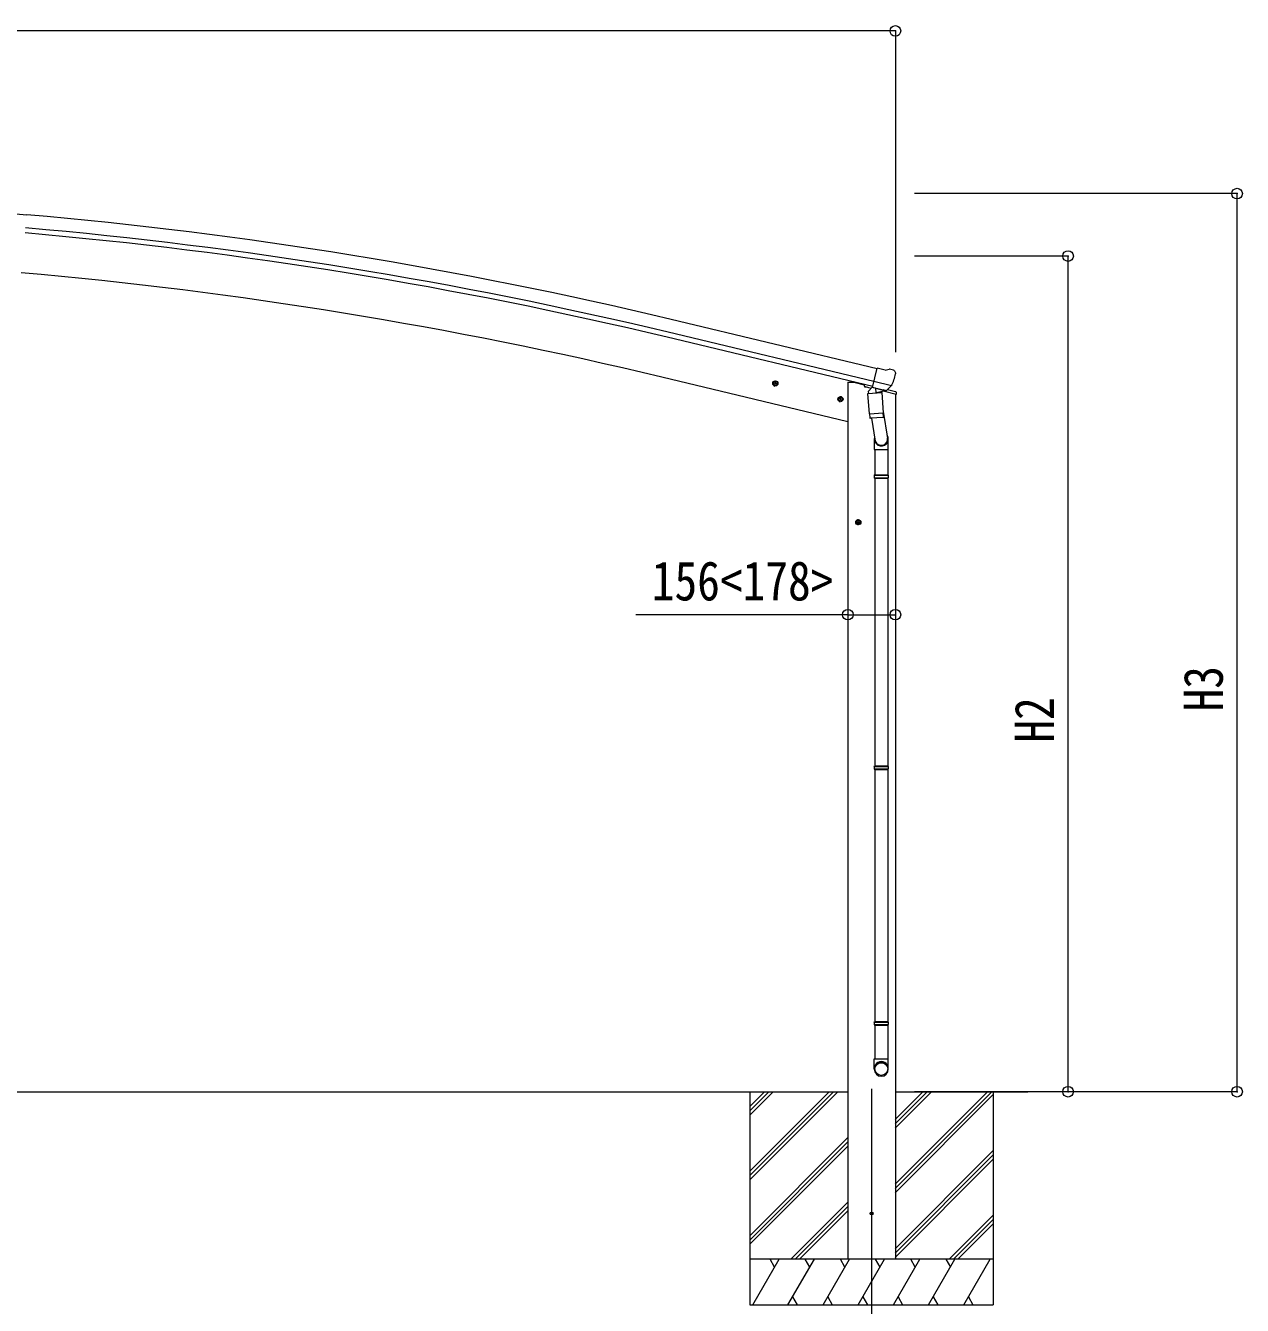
# Model space of a CAD drawing. Units: millimetres at full size; details may follow other scales. Extents: x -9783 to 9892, y -6828 to 6752.
# Drawn here: x -3504 to 492, y -1671 to 2533 of the extents above; entities that cross this region are included whole.
import ezdxf
from ezdxf.enums import TextEntityAlignment as Align

# ---------------------------------------------------------------- set-up
doc = ezdxf.new("R2010")
doc.units = ezdxf.units.MM
doc.header["$LTSCALE"] = 35
doc.header["$PDMODE"] = 32
doc.header["$PDSIZE"] = 35
for name, color, linetype, lineweight in [('0-0_0', 7, 'Continuous', 9), ('0-1_本体', 4, 'Continuous', 9), ('0-2_部品', 7, 'Continuous', 9), ('0-8_PARTS2', 2, 'Continuous', 9), ('0-A_寸法', 6, 'Continuous', 9)]:
    doc.layers.add(name, color=color, linetype=linetype, lineweight=lineweight)
doc.styles.add('ＭＳ ゴシック', font='')
doc.styles.get('ＭＳ ゴシック').set_extended_font_data('MS Gothic')

msp = doc.modelspace()

# ---------------------------------------------------------------- linework, layer by layer
at = {"layer": '0-0_0'}
for p, q in [((-7673.58, -968.88), (-804.61, -968.88)), ((-1126.16, -968.88), (-1126.16, -1668.88)), ((-1126.16, -1229.61), (-865.43, -968.88)), ((-1126.16, -1243.75), (-851.29, -968.88)), ((-1126.16, -1257.89), (-837.15, -968.88)), ((-1126.16, -1045.76), (-1049.28, -968.88)), ((-1126.16, -1031.62), (-1063.42, -968.88)), ((-1126.16, -1017.47), (-1077.58, -968.89)), ((-1077.57, -968.89), (-1077.56, -968.88)), ((-648.41, -1088.51), (-528.78, -968.88)), ((-648.41, -1074.37), (-542.92, -968.88)), ((-648.41, -1060.23), (-557.06, -968.88)), ((-648.41, -1272.36), (-344.94, -968.89)), ((-648.41, -1286.5), (-330.8, -968.89)), ((-648.41, -1300.64), (-326.16, -978.39)), ((-647.91, -968.88), (-212.73, -968.88)), ((-326.16, -968.88), (-326.16, -1668.88)), ((-1126.16, -1441.74), (-803.91, -1119.49)), ((-1126.16, -1455.88), (-803.91, -1133.63)), ((-1126.16, -1470.02), (-803.91, -1147.77)), ((-648.41, -1484.49), (-326.16, -1162.24)), ((-648.41, -1498.63), (-326.16, -1176.38)), ((-648.41, -1512.77), (-326.16, -1190.52)), ((-991.17, -1518.88), (-803.91, -1331.62)), ((-977.03, -1518.88), (-803.91, -1345.76)), ((-962.88, -1518.88), (-803.91, -1359.9)), ((-470.67, -1518.88), (-326.16, -1374.37)), ((-456.53, -1518.88), (-326.16, -1388.51)), ((-442.38, -1518.88), (-326.16, -1402.65)), ((-326.16, -1518.88), (-1126.16, -1518.88)), ((-1115.87, -1668.88), (-1029.27, -1518.88)), ((-1044.27, -1544.86), (-1059.27, -1518.88)), ((-1000.4, -1668.88), (-913.8, -1518.88)), ((-928.8, -1544.86), (-943.8, -1518.88)), ((-884.93, -1668.88), (-798.33, -1518.88)), ((-813.33, -1544.86), (-828.33, -1518.88)), ((-769.46, -1668.88), (-682.86, -1518.88)), ((-697.86, -1544.86), (-712.86, -1518.88)), ((-653.99, -1668.88), (-567.39, -1518.88)), ((-582.39, -1544.86), (-597.39, -1518.88)), ((-538.52, -1668.88), (-451.92, -1518.88)), ((-481.92, -1518.88), (-466.92, -1544.86)), ((-423.05, -1668.88), (-336.45, -1518.88)), ((-1126.16, -1668.88), (-326.16, -1668.88)), ((-985.4, -1642.9), (-970.4, -1668.88)), ((-869.93, -1642.9), (-854.93, -1668.88)), ((-754.46, -1642.9), (-739.46, -1668.88)), ((-638.99, -1642.9), (-623.99, -1668.88)), ((-523.52, -1642.9), (-508.52, -1668.88)), ((-408.05, -1642.9), (-393.05, -1668.88))]:
    msp.add_line(p, q, dxfattribs=at)
at = {"layer": '0-1_本体'}
for p, q in [((-4191.94, 1971.5), (-3500.53, 1911.27)), ((-707.93, 1405.35), (-1383.61, 1567.3)), ((-718.01, 1363.37), (-1393.68, 1525.32)), ((-721.93, 1347.01), (-1397.6, 1508.96)), ((-803.41, 1231.12), (-1414.22, 1377.76)), ((-803.74, 1361.12), (-803.74, -1518.88)), ((-647.74, 1322.15), (-647.74, -1518.88))]:
    msp.add_line(p, q, dxfattribs=at)
msp.add_lwpolyline([(-803.74, 1361.12), (-783.74, 1361.12), (-749.9, 1353)], dxfattribs=at)
for centre, radius, start, end in [((-4756.37, -12503.95), 14469.82, 76.52099, 85.02099), ((-4756.37, -12503.95), 14409.82, 76.52099, 85.02099), ((-4756.37, -12503.95), 14426.65, 76.52099, 85.02099), ((-4773.79, -12617.05), 14392.42, 76.50111, 84.99887)]:
    msp.add_arc(centre, radius, start, end, dxfattribs=at)
at = {"layer": '0-2_部品'}
for p, q in [((-681.53, 1401.06), (-707.46, 1407.29)), ((-681.53, 1401.06), (-668.27, 1403.76)), ((-653.79, 1400.58), (-666.97, 1403.74)), ((-650.69, 1398.33), (-646.84, 1392.03)), ((-646.47, 1389.75), (-646.75, 1388.6)), ((-1032.21, 1355.06), (-1051.66, 1359.73)), ((-1049.23, 1359.15), (-1044.07, 1364.59)), ((-1047.1, 1351.95), (-1049.23, 1359.15)), ((-1044.27, 1347.67), (-1039.6, 1367.12)), ((-1044.07, 1364.59), (-1036.77, 1362.84)), ((-1036.77, 1362.84), (-1034.64, 1355.64)), ((-749.9, 1353.78), (-749.9, 1350.46)), ((-727.18, 1341.06), (-746.07, 1345.6)), ((-723.19, 1345.66), (-736.5, 1330.34)), ((-722.24, 1345.72), (-723.19, 1345.66)), ((-660.53, 1349.44), (-718.03, 1363.25)), ((-677.38, 1334.53), (-661, 1349.03)), ((-818.38, 1303.31), (-837.83, 1307.98)), ((-835.41, 1307.4), (-830.24, 1312.84)), ((-833.27, 1300.2), (-835.41, 1307.4)), ((-830.44, 1295.92), (-825.77, 1315.37)), ((-830.24, 1312.84), (-822.94, 1311.09)), ((-822.94, 1311.09), (-820.81, 1303.89)), ((-737.6, 1323.89), (-691.91, 1327.08)), ((-732.93, 1257.05), (-737.6, 1323.89)), ((-736.5, 1330.34), (-736.06, 1324)), ((-719.16, 1343.25), (-720.69, 1343.62)), ((-682.45, 1334.44), (-719.16, 1343.25)), ((-713.21, 1341.43), (-712.19, 1326.82)), ((-685, 1332.43), (-710.81, 1325.99)), ((-693.69, 1330.26), (-693.46, 1326.98)), ((-691.91, 1327.08), (-687.24, 1260.25)), ((-645.35, 1321.42), (-688.05, 1331.67)), ((-680.09, 1333.97), (-687.61, 1335.77)), ((-684.29, 1334.21), (-684.24, 1333.47)), ((-680.93, 1334.07), (-682.45, 1334.44)), ((-673.85, 1337.52), (-647.65, 1331.23)), ((-645.35, 1328.31), (-645.35, 1321.42)), ((-687.58, 1265.13), (-673.06, 1177.36)), ((-732.93, 1257.05), (-687.24, 1260.25)), ((-732.92, 1257.05), (-732.03, 1244.36)), ((-688.22, 1245.64), (-729.92, 1242.73)), ((-726.41, 1242.97), (-713.76, 1168.04)), ((-686.38, 1247.78), (-687.25, 1260.25)), ((-686.78, 1246.42), (-686.78, 1246.42)), ((-716.91, 1174.86), (-716.91, 1140.2)), ((-716.91, 1140.2), (-670.91, 1140.2)), ((-714.91, 1140.2), (-714.91, 1057.68)), ((-672.91, 1140.2), (-672.91, 1057.68)), ((-670.91, 1140.2), (-670.91, 1174.55)), ((-716.91, 1055.68), (-715.91, 1057.68)), ((-716.91, 1055.68), (-670.91, 1055.68)), ((-716.91, 1055.68), (-716.91, 1047.68)), ((-715.91, 1057.68), (-671.91, 1057.68)), ((-670.91, 1055.68), (-671.91, 1057.68)), ((-716.91, 1047.68), (-670.91, 1047.68)), ((-716.91, 1047.68), (-715.91, 1045.68)), ((-715.91, 1045.68), (-671.91, 1045.68)), ((-714.91, 1045.68), (-714.91, 101.49)), ((-672.91, 1045.68), (-672.91, 101.49)), ((-779.41, 901.62), (-759.41, 901.62)), ((-775.91, 905.37), (-769.41, 909.13)), ((-769.41, 891.62), (-769.41, 911.62)), ((-769.41, 909.13), (-762.91, 905.37)), ((-762.91, 897.87), (-769.41, 894.11)), ((-762.91, 905.37), (-762.91, 897.87)), ((-716.91, 99.49), (-715.91, 101.49)), ((-716.91, 99.49), (-670.91, 99.49)), ((-716.91, 99.49), (-716.91, 91.49)), ((-716.91, 91.49), (-670.91, 91.49)), ((-716.91, 91.49), (-715.91, 89.49)), ((-715.91, 101.49), (-671.91, 101.49)), ((-715.91, 89.49), (-671.91, 89.49)), ((-714.91, 89.49), (-714.91, -738.43)), ((-672.91, 89.49), (-672.91, -738.43)), ((-670.91, 99.49), (-671.91, 101.49)), ((-716.91, -740.43), (-715.91, -738.43)), ((-716.91, -740.43), (-670.91, -740.43)), ((-716.91, -740.43), (-716.91, -748.43)), ((-716.91, -748.43), (-670.91, -748.43)), ((-716.91, -748.43), (-715.91, -750.43)), ((-715.91, -738.43), (-671.91, -738.43)), ((-715.91, -750.43), (-671.91, -750.43)), ((-714.91, -750.43), (-714.91, -860.43)), ((-672.91, -750.43), (-672.91, -860.43)), ((-670.91, -740.43), (-671.91, -738.43)), ((-716.91, -894.58), (-716.91, -860.43)), ((-716.91, -860.43), (-670.91, -860.43)), ((-670.91, -894.58), (-670.91, -860.43))]:
    msp.add_line(p, q, dxfattribs=at)
for points in [[(-712.89, 1341.84), (-722.61, 1344.18), (-707.46, 1407.29)], [(-1034.64, 1355.64), (-1039.8, 1350.2), (-1047.1, 1351.95)], [(-660.26, 1350.02), (-660.84, 1349.18), (-661, 1349.03)], [(-820.81, 1303.89), (-825.98, 1298.45), (-833.27, 1300.2)], [(-712.89, 1341.84), (-712.65, 1341.69), (-687.89, 1335.74), (-687.61, 1335.77)], [(-670.91, 1055.68), (-670.91, 1047.68), (-671.91, 1045.68)], [(-769.41, 894.11), (-775.91, 897.87), (-775.91, 905.37)], [(-670.91, 99.49), (-670.91, 91.49), (-671.91, 89.49)], [(-670.91, -740.43), (-670.91, -748.43), (-671.91, -750.43)]]:
    msp.add_lwpolyline(points, dxfattribs=at)
for centre, radius in [((-1041.94, 1357.39), 8.5), ((-1041.94, 1357.39), 7.7), ((-1041.94, 1357.39), 6.5), ((-828.11, 1305.64), 8.5), ((-828.11, 1305.64), 7.7), ((-828.11, 1305.64), 6.5), ((-769.41, 901.62), 8.5), ((-769.41, 901.62), 7.7), ((-769.41, 901.62), 6.5)]:
    msp.add_circle(centre, radius, dxfattribs=at)
at = {"layer": '0-2_部品', "color": 4}
msp.add_circle((-725.66, -1368.88), 4.5, dxfattribs=at)
at = {"layer": '0-2_部品'}
for centre, radius, start, end in [((-667.67, 1400.82), 3, 76.5, 101.5), ((-843.55, 1435.85), 202.4, 334.90875, 346.5), ((-654.96, 1395.71), 5, 31.5, 76.5), ((-744.9, 1350.46), 5, 180, 256.5), ((-720.57, 1344.11), 0.5, 221.23754, 256.5), ((-713.81, 1341.35), 0.604, 7.79405, 79.40158), ((-711.16, 1326.97), 1.03, 188.03431, 289.96103), ((-685.24, 1333.4), 1, 284, 4), ((-683.79, 1334.25), 0.5, 76.5, 184), ((-680.81, 1334.56), 0.5, 256.5, 291.76246), ((-648.35, 1328.31), 3, 0, 76.5), ((-730.06, 1244.72), 2, 190.53157, 274), ((-688.36, 1247.64), 2, 274, 322.59038), ((-688.32, 1247.61), 1.95, 322.52234, 4.95983)]:
    msp.add_arc(centre, radius, start, end, dxfattribs=at)
for centre, major_axis, ratio, start_param, end_param in [((-649.39, 1390.46), (1.57, -2.57), 0.99628, 0.7835347, 1.5707963), ((-679.39, 1336.89), (0.73, -2.92), 0.997631, 5.8041905, 5.8929484), ((-679.42, 1337.02), (-2.63, 3.16), 0.650902, 2.1145521, 2.1873627), ((-679.37, 1336.79), (0.73, -2.92), 0.997631, 5.965759, 6.7621801), ((-693.91, 1174.86), (-23, 0), 0.996195, 6.0000678, 10.0103449), ((-693.91, 1174.86), (-21, 0), 0.996195, 0.3319459, 3.3482706), ((-693.91, -892.83), (23, 0), 0.996195, 6.2831853, 9.424778), ((-693.91, -894.58), (23, 0), 0.996195, 6.2831853, 9.424778), ((-693.91, -894.58), (0, -23.43), 0.981806, 4.712389, 7.8539816)]:
    msp.add_ellipse(centre, major_axis=major_axis, ratio=ratio, start_param=start_param, end_param=end_param, dxfattribs=at)
msp.add_ellipse((-693.91, -894.58), major_axis=(-21, 0), ratio=0.996195, dxfattribs=at)
at = {"layer": '0-8_PARTS2'}
msp.add_line((-725.66, -959.67), (-725.66, -1809.91), dxfattribs=at)
at = {"layer": '0-A_寸法'}
for p, q in [((-647.74, 2515.02), (-7829.74, 2515.02)), ((-647.74, 2515.02), (-647.74, 1460.2)), ((474.55, 1980.7), (-584.89, 1980.7)), ((474.55, -968.88), (474.55, 1980.7)), ((-80.47, 1775.8), (-584.89, 1775.8)), ((-80.47, -968.88), (-80.47, 1775.8)), ((-803.74, 597.89), (-1499.9, 597.89)), ((-803.74, 597.89), (-647.74, 597.89)), ((-80.47, -968.88), (-584.89, -968.88)), ((474.55, -968.88), (-80.47, -968.88))]:
    msp.add_line(p, q, dxfattribs=at)
for p in [(-647.74, 2515.02), (474.55, 1980.7), (-80.47, 1775.8), (-803.74, 597.89), (-647.74, 597.89), (-80.47, -968.88), (474.55, -968.88)]:
    msp.add_point(p, dxfattribs=at)

# ---------------------------------------------------------------- texts
at = {"layer": '0-A_寸法', "color": 7, "style": 'ＭＳ ゴシック', "width": 0.85}
msp.add_text('156<178>', height=129, dxfattribs=at).set_placement((-1447.74, 605.89), align=Align.BOTTOM_LEFT)
for s, p in [('H3', (466.55, 279.91)), ('H2', (-88.47, 177.46))]:
    msp.add_text(s, height=129, rotation=90, dxfattribs=at).set_placement(p, align=Align.BOTTOM_LEFT)

doc.saveas('drawing.dxf')
